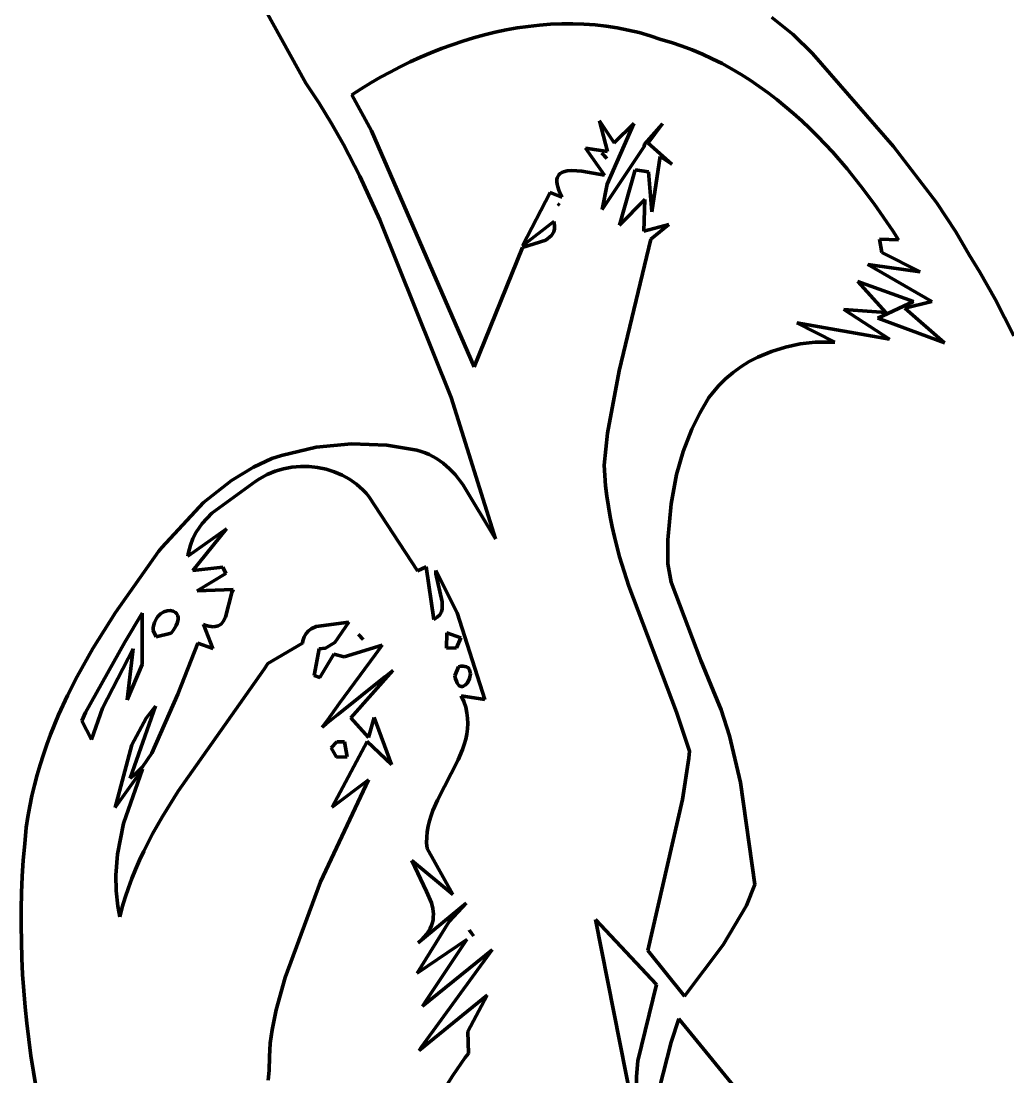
# Model space of a CAD drawing. Header units: millimetres. Extents: x 0 to 11.1, y 0 to 17.3.
# Drawn here: x 5.176 to 6.417, y 12.687 to 14.016 of the extents above; entities that cross this region are included whole.
import ezdxf

# ---------------------------------------------------------------- set-up
doc = ezdxf.new("R2010")
doc.units = ezdxf.units.MM
doc.layers.add('color#010101ff', color=7, linetype='CONTINUOUS', lineweight=100)
doc.layers.add('color#ffffffff', color=7, linetype='CONTINUOUS', lineweight=100)

msp = doc.modelspace()

# ---------------------------------------------------------------- linework, layer by layer
at = {"layer": 'color#010101ff'}
for p, q in [((5.5338, 13.9374), (5.4836, 14.0285)), ((6.1202, 14.02), (6.147, 13.9988)), ((5.7722, 14.0015), (5.7585, 13.9982)), ((5.786, 14.0044), (5.7722, 14.0015)), ((5.7999, 14.0069), (5.786, 14.0044)), ((5.8138, 14.0089), (5.7999, 14.0069)), ((5.8278, 14.0104), (5.8138, 14.0089)), ((5.8418, 14.0115), (5.8278, 14.0104)), ((5.8558, 14.0121), (5.8418, 14.0115)), ((5.8698, 14.0121), (5.8558, 14.0121)), ((5.8838, 14.0117), (5.8698, 14.0121)), ((5.8978, 14.0107), (5.8838, 14.0117)), ((5.9117, 14.0091), (5.8978, 14.0107)), ((5.9256, 14.007), (5.9117, 14.0091)), ((5.9394, 14.0043), (5.9256, 14.007)), ((5.9532, 14.001), (5.9394, 14.0043)), ((5.9669, 13.9971), (5.9532, 14.001)), ((5.7313, 13.9903), (5.7178, 13.9858)), ((5.7448, 13.9944), (5.7313, 13.9903)), ((5.7585, 13.9982), (5.7448, 13.9944)), ((5.9805, 13.9926), (5.9669, 13.9971)), ((5.994, 13.9886), (5.9805, 13.9926)), ((6.0072, 13.9842), (5.994, 13.9886)), ((6.147, 13.9988), (6.1715, 13.9749)), ((5.6913, 13.9757), (5.6782, 13.9701)), ((5.7045, 13.9809), (5.6913, 13.9757)), ((5.7178, 13.9858), (5.7045, 13.9809)), ((6.0201, 13.9793), (6.0072, 13.9842)), ((6.0329, 13.974), (6.0201, 13.9793)), ((6.0453, 13.9682), (6.0329, 13.974)), ((6.1715, 13.9749), (6.2733, 13.8577)), ((5.6653, 13.9642), (5.6526, 13.958)), ((5.6782, 13.9701), (5.6653, 13.9642)), ((6.0576, 13.962), (6.0453, 13.9682)), ((6.0696, 13.9554), (6.0576, 13.962)), ((5.64, 13.9515), (5.6277, 13.9448)), ((5.6526, 13.958), (5.64, 13.9515)), ((6.0814, 13.9484), (6.0696, 13.9554)), ((6.093, 13.9411), (6.0814, 13.9484)), ((5.5506, 13.9122), (5.5338, 13.9374)), ((5.6155, 13.9377), (5.6035, 13.9305)), ((5.6277, 13.9448), (5.6155, 13.9377)), ((6.1044, 13.9333), (6.093, 13.9411)), ((5.6035, 13.9305), (5.5918, 13.9229)), ((5.5918, 13.9229), (5.6165, 13.8774)), ((6.1155, 13.9253), (6.1044, 13.9333)), ((6.1264, 13.9169), (6.1155, 13.9253)), ((5.5663, 13.8865), (5.5506, 13.9122)), ((6.1371, 13.9082), (6.1264, 13.9169)), ((6.1476, 13.8992), (6.1371, 13.9082)), ((6.1578, 13.89), (6.1476, 13.8992)), ((5.5811, 13.8603), (5.5663, 13.8865)), ((5.9134, 13.8514), (5.9032, 13.8899)), ((5.9032, 13.8899), (5.9219, 13.8624)), ((5.9464, 13.8866), (5.913, 13.8104)), ((5.9219, 13.8624), (5.9464, 13.8866)), ((5.9598, 13.8605), (5.9825, 13.8864)), ((5.9825, 13.8864), (5.9646, 13.8618)), ((6.1678, 13.8805), (6.1578, 13.89)), ((5.6165, 13.8774), (5.7456, 13.5804)), ((6.1777, 13.8707), (6.1678, 13.8805)), ((6.1967, 13.8505), (6.1777, 13.8707)), ((5.6018, 13.8203), (5.5811, 13.8603)), ((5.9097, 13.8219), (5.8858, 13.8555)), ((5.8858, 13.8555), (5.9134, 13.8514)), ((5.9066, 13.7787), (5.9595, 13.8576)), ((5.9595, 13.8576), (5.9598, 13.8605)), ((5.9646, 13.8618), (5.9942, 13.8357)), ((6.2733, 13.8577), (6.3273, 13.7875)), ((5.9062, 13.8494), (5.9099, 13.8454)), ((5.9124, 13.8427), (5.9062, 13.8494)), ((5.9099, 13.8454), (5.9124, 13.8427)), ((5.9795, 13.8452), (5.9783, 13.8371)), ((5.9942, 13.8357), (5.9795, 13.8452)), ((6.2149, 13.8295), (6.1967, 13.8505)), ((5.9482, 13.8285), (5.9287, 13.7586)), ((5.9649, 13.8257), (5.9482, 13.8285)), ((5.9783, 13.8371), (5.9693, 13.7756)), ((6.2323, 13.8079), (6.2149, 13.8295)), ((5.627, 13.7656), (5.6018, 13.8203)), ((5.8497, 13.8134), (5.8498, 13.8161)), ((5.8498, 13.8161), (5.8503, 13.8185)), ((5.8503, 13.8185), (5.8512, 13.8206)), ((5.8512, 13.8206), (5.8524, 13.8223)), ((5.8524, 13.8223), (5.854, 13.8237)), ((5.854, 13.8237), (5.8558, 13.8249)), ((5.8558, 13.8249), (5.8579, 13.8259)), ((5.8579, 13.8259), (5.8628, 13.8271)), ((5.8628, 13.8271), (5.8685, 13.8275)), ((5.8685, 13.8275), (5.8813, 13.8266)), ((5.8813, 13.8266), (5.9097, 13.8219)), ((5.9693, 13.7756), (5.9649, 13.8257)), ((5.9649, 13.8257), (5.9649, 13.8257)), ((5.85, 13.8103), (5.8497, 13.8134)), ((5.8508, 13.8069), (5.85, 13.8103)), ((5.852, 13.803), (5.8508, 13.8069)), ((5.8537, 13.7987), (5.852, 13.803)), ((5.913, 13.8104), (5.9066, 13.7787)), ((6.2489, 13.7857), (6.2323, 13.8079)), ((5.8065, 13.7328), (5.8415, 13.8001)), ((5.8415, 13.8001), (5.856, 13.794)), ((5.856, 13.794), (5.8537, 13.7987)), ((5.9287, 13.7586), (5.9602, 13.7912)), ((5.9602, 13.7912), (5.9591, 13.7512)), ((5.851, 13.7855), (5.8529, 13.7841)), ((5.8529, 13.7841), (5.851, 13.7855)), ((6.2723, 13.7517), (6.2489, 13.7857)), ((6.3273, 13.7875), (6.3516, 13.7505)), ((5.7168, 13.5418), (5.627, 13.7656)), ((5.846, 13.7635), (5.8065, 13.7328)), ((5.8468, 13.7584), (5.846, 13.7635)), ((5.843, 13.7456), (5.8457, 13.7503)), ((5.8457, 13.7503), (5.8467, 13.7541)), ((5.8467, 13.7541), (5.8468, 13.7584)), ((5.9591, 13.7512), (5.9906, 13.7598)), ((5.9906, 13.7598), (5.968, 13.7412)), ((6.2797, 13.7402), (6.2723, 13.7517)), ((6.3516, 13.7505), (6.3683, 13.7216)), ((5.8063, 13.7309), (5.8358, 13.7401)), ((5.8358, 13.7401), (5.843, 13.7456)), ((5.968, 13.7412), (5.928, 13.5756)), ((6.2584, 13.7242), (6.2557, 13.741)), ((6.2557, 13.741), (6.2797, 13.7402)), ((5.7456, 13.5804), (5.8063, 13.7309)), ((6.3068, 13.7002), (6.2584, 13.7242)), ((6.3683, 13.7216), (6.382, 13.6996)), ((6.3216, 13.6627), (6.241, 13.7093)), ((6.241, 13.7093), (6.2466, 13.7086)), ((6.2466, 13.7086), (6.3068, 13.7002)), ((6.382, 13.6996), (6.4013, 13.6658)), ((6.2634, 13.6489), (6.2285, 13.6879)), ((6.2285, 13.6879), (6.2984, 13.6627)), ((6.2984, 13.6627), (6.2536, 13.6417)), ((6.2875, 13.6543), (6.3216, 13.6627)), ((6.4013, 13.6658), (6.4248, 13.6197)), ((6.268, 13.6153), (6.2109, 13.6527)), ((6.2109, 13.6527), (6.2634, 13.6489)), ((6.3374, 13.6107), (6.2875, 13.6543)), ((6.1996, 13.6118), (6.1517, 13.636)), ((6.1517, 13.636), (6.268, 13.6153)), ((6.2536, 13.6417), (6.3374, 13.6107)), ((6.1198, 13.6), (6.1375, 13.6055)), ((6.1375, 13.6055), (6.1558, 13.6093)), ((6.1558, 13.6093), (6.1745, 13.6114)), ((6.1745, 13.6114), (6.1996, 13.6118)), ((6.0918, 13.5872), (6.1027, 13.5929)), ((6.1027, 13.5929), (6.1198, 13.6)), ((5.928, 13.5756), (5.9134, 13.4969)), ((6.0714, 13.5734), (6.0813, 13.5807)), ((6.0813, 13.5807), (6.0918, 13.5872)), ((6.0531, 13.5565), (6.0619, 13.5654)), ((6.0619, 13.5654), (6.0714, 13.5734)), ((6.0449, 13.5469), (6.0531, 13.5565)), ((5.7726, 13.3641), (5.7168, 13.5418)), ((6.0295, 13.5223), (6.0411, 13.5418)), ((6.0411, 13.5418), (6.0449, 13.5469)), ((6.0196, 13.502), (6.0295, 13.5223)), ((5.9134, 13.4969), (5.9094, 13.4569)), ((6.0087, 13.474), (6.0196, 13.502)), ((5.5468, 13.4794), (5.5912, 13.4837)), ((5.5912, 13.4837), (5.6358, 13.4821)), ((5.4913, 13.4653), (5.5034, 13.4692)), ((5.5034, 13.4692), (5.5468, 13.4794)), ((5.6358, 13.4821), (5.6734, 13.4757)), ((5.6734, 13.4757), (5.6788, 13.4741)), ((5.6788, 13.4741), (5.6839, 13.4723)), ((5.6839, 13.4723), (5.6889, 13.4702)), ((5.6889, 13.4702), (5.6936, 13.4678)), ((6.0004, 13.4451), (6.0087, 13.474)), ((5.468, 13.4543), (5.4913, 13.4653)), ((5.6936, 13.4678), (5.6981, 13.4651)), ((5.6981, 13.4651), (5.7066, 13.4592)), ((5.7066, 13.4592), (5.7145, 13.4524)), ((5.9094, 13.4569), (5.91, 13.4438)), ((5.4405, 13.4377), (5.468, 13.4543)), ((5.4853, 13.445), (5.4758, 13.4398)), ((5.4953, 13.4492), (5.4853, 13.445)), ((5.5056, 13.4522), (5.4953, 13.4492)), ((5.5163, 13.4542), (5.5056, 13.4522)), ((5.5271, 13.4552), (5.5163, 13.4542)), ((5.5379, 13.4551), (5.5271, 13.4552)), ((5.5487, 13.4539), (5.5379, 13.4551)), ((5.5593, 13.4518), (5.5487, 13.4539)), ((5.5696, 13.4485), (5.5593, 13.4518)), ((5.5795, 13.4443), (5.5696, 13.4485)), ((5.589, 13.4391), (5.5795, 13.4443)), ((5.7145, 13.4524), (5.7217, 13.445)), ((5.7217, 13.445), (5.7316, 13.4327)), ((5.91, 13.4438), (5.9111, 13.4307)), ((5.9934, 13.408), (6.0004, 13.4451)), ((5.4052, 13.4099), (5.4405, 13.4377)), ((5.4712, 13.4367), (5.4158, 13.3965)), ((5.4758, 13.4398), (5.4712, 13.4367)), ((5.5978, 13.4328), (5.589, 13.4391)), ((5.6019, 13.4293), (5.5978, 13.4328)), ((5.6058, 13.4256), (5.6019, 13.4293)), ((5.7316, 13.4327), (5.7726, 13.3641)), ((5.9111, 13.4307), (5.9126, 13.4177)), ((5.6096, 13.4216), (5.6058, 13.4256)), ((5.6131, 13.4174), (5.6096, 13.4216)), ((5.6743, 13.3239), (5.6131, 13.4174)), ((5.9126, 13.4177), (5.9145, 13.4048)), ((5.3526, 13.3534), (5.4052, 13.4099)), ((5.9145, 13.4048), (5.9167, 13.392)), ((5.9895, 13.3629), (5.9934, 13.408)), ((5.4158, 13.3965), (5.4035, 13.3835)), ((5.9167, 13.392), (5.9193, 13.3793)), ((5.3869, 13.3431), (5.4343, 13.3769)), ((5.4343, 13.3769), (5.3916, 13.3244)), ((5.4035, 13.3835), (5.3959, 13.3726)), ((5.9193, 13.3793), (5.9221, 13.3667)), ((5.3918, 13.3646), (5.3886, 13.3561)), ((5.3959, 13.3726), (5.3918, 13.3646)), ((5.9221, 13.3667), (5.9287, 13.3417)), ((5.9893, 13.3329), (5.9895, 13.3629)), ((5.3487, 13.3484), (5.3526, 13.3534)), ((5.3886, 13.3561), (5.3863, 13.347)), ((5.2945, 13.2716), (5.3487, 13.3484)), ((5.3863, 13.347), (5.3856, 13.3422)), ((5.3856, 13.3422), (5.3869, 13.3431)), ((5.9287, 13.3417), (5.9402, 13.3045)), ((5.3916, 13.3244), (5.4296, 13.3284)), ((5.4296, 13.3284), (5.4334, 13.3205)), ((5.6851, 13.3288), (5.6743, 13.3239)), ((5.6948, 13.2627), (5.6851, 13.3288)), ((5.6976, 13.3245), (5.6975, 13.3203)), ((5.7245, 13.2709), (5.6976, 13.3245)), ((5.9934, 13.3098), (5.9893, 13.3329)), ((5.4334, 13.3205), (5.3971, 13.2987)), ((5.6975, 13.3203), (5.7055, 13.2849)), ((6.031, 13.2112), (5.9934, 13.3098)), ((5.3971, 13.2987), (5.4423, 13.3006)), ((5.4406, 13.2968), (5.4328, 13.2658)), ((5.4423, 13.3006), (5.4406, 13.2968)), ((5.9402, 13.3045), (6.0001, 13.1462)), ((5.7055, 13.2849), (5.7055, 13.2761)), ((5.2659, 13.226), (5.2945, 13.2716)), ((5.3282, 13.2707), (5.3064, 13.2343)), ((5.3282, 13.2061), (5.3282, 13.2707)), ((5.3512, 13.2699), (5.3476, 13.2663)), ((5.3552, 13.2723), (5.3512, 13.2699)), ((5.3593, 13.2737), (5.3552, 13.2723)), ((5.3633, 13.274), (5.3593, 13.2737)), ((5.367, 13.2733), (5.3633, 13.274)), ((5.37, 13.2716), (5.367, 13.2733)), ((5.3712, 13.2704), (5.37, 13.2716)), ((5.3722, 13.2689), (5.3712, 13.2704)), ((5.7044, 13.2722), (5.7023, 13.2686)), ((5.7055, 13.2761), (5.7044, 13.2722)), ((5.759, 13.1621), (5.7245, 13.2709)), ((5.3434, 13.2588), (5.3425, 13.2558)), ((5.3446, 13.2616), (5.3434, 13.2588)), ((5.346, 13.2641), (5.3446, 13.2616)), ((5.3476, 13.2663), (5.346, 13.2641)), ((5.3709, 13.2553), (5.3721, 13.2582)), ((5.3721, 13.2582), (5.3729, 13.2608)), ((5.3729, 13.2672), (5.3722, 13.2689)), ((5.3732, 13.2653), (5.3729, 13.2672)), ((5.3729, 13.2608), (5.3732, 13.2631)), ((5.3732, 13.2631), (5.3732, 13.2653)), ((5.4272, 13.257), (5.4238, 13.2548)), ((5.4298, 13.26), (5.4272, 13.257)), ((5.4328, 13.2658), (5.4298, 13.26)), ((5.5469, 13.2538), (5.5879, 13.2594)), ((5.5879, 13.2594), (5.5705, 13.2337)), ((5.6972, 13.264), (5.6948, 13.2627)), ((5.6992, 13.2654), (5.6972, 13.264)), ((5.7023, 13.2686), (5.6992, 13.2654)), ((5.3419, 13.2524), (5.3417, 13.2487)), ((5.3417, 13.2487), (5.3455, 13.2408)), ((5.3425, 13.2558), (5.3419, 13.2524)), ((5.3455, 13.2408), (5.3643, 13.2456)), ((5.3643, 13.2456), (5.367, 13.249)), ((5.367, 13.249), (5.3692, 13.2523)), ((5.3692, 13.2523), (5.3709, 13.2553)), ((5.4087, 13.2552), (5.4053, 13.2565)), ((5.4053, 13.2565), (5.4167, 13.2262)), ((5.4118, 13.2543), (5.4087, 13.2552)), ((5.4147, 13.2538), (5.4118, 13.2543)), ((5.4173, 13.2536), (5.4147, 13.2538)), ((5.4197, 13.2537), (5.4173, 13.2536)), ((5.4219, 13.2541), (5.4197, 13.2537)), ((5.4238, 13.2548), (5.4219, 13.2541)), ((5.5319, 13.2408), (5.5343, 13.245)), ((5.5343, 13.245), (5.5373, 13.2484)), ((5.5373, 13.2484), (5.5408, 13.251)), ((5.5408, 13.251), (5.5469, 13.2538)), ((5.6, 13.2439), (5.606, 13.2374)), ((5.6008, 13.2431), (5.6, 13.2439)), ((5.7107, 13.2264), (5.7113, 13.246)), ((5.7113, 13.246), (5.7288, 13.2396)), ((5.3064, 13.2343), (5.2568, 13.1456)), ((5.3981, 13.2327), (5.373, 13.1687)), ((5.4167, 13.2262), (5.3981, 13.2327)), ((5.4861, 13.2074), (5.5297, 13.2327)), ((5.5297, 13.2327), (5.5303, 13.2357)), ((5.5303, 13.2357), (5.531, 13.2384)), ((5.531, 13.2384), (5.5319, 13.2408)), ((5.5705, 13.2337), (5.5585, 13.2266)), ((5.5823, 13.2155), (5.6298, 13.2303)), ((5.606, 13.2374), (5.6008, 13.2431)), ((5.6298, 13.2303), (5.6278, 13.2275)), ((5.7288, 13.2396), (5.7236, 13.2271)), ((5.2462, 13.1908), (5.2659, 13.226)), ((5.2782, 13.151), (5.3168, 13.2259)), ((5.3163, 13.2223), (5.309, 13.1616)), ((5.3168, 13.2259), (5.3163, 13.2223)), ((5.5506, 13.2257), (5.5445, 13.1921)), ((5.5585, 13.2266), (5.5506, 13.2257)), ((5.5514, 13.1896), (5.5691, 13.219)), ((5.5691, 13.219), (5.5823, 13.2155)), ((5.621, 13.2183), (5.5764, 13.1573)), ((5.6278, 13.2275), (5.621, 13.2183)), ((5.7236, 13.2271), (5.7107, 13.2264)), ((5.309, 13.1616), (5.3282, 13.2061)), ((5.4814, 13.2003), (5.4861, 13.2074)), ((5.726, 13.2033), (5.7291, 13.2038)), ((5.7291, 13.2038), (5.7318, 13.2039)), ((5.7318, 13.2039), (5.7341, 13.2036)), ((5.7341, 13.2036), (5.7361, 13.203)), ((6.0465, 13.1732), (6.031, 13.2112)), ((5.2341, 13.1669), (5.2462, 13.1908)), ((5.3731, 13.0467), (5.4814, 13.2003)), ((5.5445, 13.1921), (5.5514, 13.1896)), ((5.5739, 13.1429), (5.6331, 13.1904)), ((5.6434, 13.1987), (5.5904, 13.139)), ((5.6331, 13.1904), (5.6434, 13.1987)), ((5.7215, 13.1918), (5.726, 13.2033)), ((5.7223, 13.1881), (5.7215, 13.1918)), ((5.7361, 13.203), (5.7377, 13.2021)), ((5.7377, 13.2021), (5.7389, 13.2009)), ((5.7389, 13.2009), (5.7398, 13.1994)), ((5.7398, 13.1994), (5.7404, 13.1978)), ((5.7409, 13.1942), (5.7398, 13.1884)), ((5.7404, 13.1978), (5.7409, 13.1942)), ((5.7233, 13.1851), (5.7223, 13.1881)), ((5.7244, 13.1826), (5.7233, 13.1851)), ((5.7256, 13.1808), (5.7244, 13.1826)), ((5.7268, 13.1794), (5.7256, 13.1808)), ((5.7281, 13.1786), (5.7268, 13.1794)), ((5.7295, 13.1782), (5.7281, 13.1786)), ((5.7309, 13.1782), (5.7295, 13.1782)), ((5.7322, 13.1786), (5.7309, 13.1782)), ((5.7348, 13.1804), (5.7322, 13.1786)), ((5.7372, 13.1831), (5.7348, 13.1804)), ((5.7398, 13.1884), (5.7372, 13.1831)), ((5.2229, 13.1426), (5.2341, 13.1669)), ((5.373, 13.1687), (5.3402, 13.0947)), ((5.7327, 13.1594), (5.7295, 13.1666)), ((5.7295, 13.1666), (5.759, 13.1621)), ((6.0564, 13.1492), (6.0465, 13.1732)), ((5.2642, 13.1118), (5.2782, 13.151)), ((5.3128, 13.0629), (5.3446, 13.1535)), ((5.3446, 13.1535), (5.3331, 13.1386)), ((5.5764, 13.1573), (5.561, 13.1362)), ((5.735, 13.1523), (5.7327, 13.1594)), ((5.7365, 13.1454), (5.735, 13.1523)), ((5.2128, 13.1178), (5.2229, 13.1426)), ((5.2568, 13.1456), (5.2521, 13.1351)), ((5.3331, 13.1386), (5.3149, 13.105)), ((5.5595, 13.1314), (5.5739, 13.1429)), ((5.5904, 13.139), (5.6129, 13.1143)), ((5.6129, 13.1143), (5.6197, 13.1392)), ((5.6197, 13.1392), (5.6418, 13.0802)), ((5.7374, 13.1385), (5.7365, 13.1454)), ((5.7376, 13.1318), (5.7374, 13.1385)), ((6.0001, 13.1462), (6.0165, 13.097)), ((6.0671, 13.1164), (6.0564, 13.1492)), ((5.2521, 13.1351), (5.2642, 13.1118)), ((5.561, 13.1362), (5.5546, 13.1274)), ((5.5546, 13.1274), (5.5595, 13.1314)), ((5.7364, 13.1185), (5.7373, 13.1251)), ((5.7373, 13.1251), (5.7376, 13.1318)), ((5.2081, 13.1053), (5.2128, 13.1178)), ((5.7331, 13.1055), (5.735, 13.112)), ((5.735, 13.112), (5.7364, 13.1185)), ((6.0806, 13.0577), (6.0671, 13.1164)), ((5.2037, 13.0927), (5.2081, 13.1053)), ((5.3149, 13.105), (5.294, 13.026)), ((5.5729, 13.1089), (5.5657, 13.1013)), ((5.5657, 13.1013), (5.5726, 13.0893)), ((5.6111, 13.109), (5.5669, 13.0266)), ((5.5825, 13.1088), (5.5729, 13.1089)), ((5.5859, 13.0899), (5.5825, 13.1088)), ((5.6418, 13.0802), (5.6111, 13.109)), ((5.7256, 13.0863), (5.7309, 13.0991)), ((5.7309, 13.0991), (5.7331, 13.1055)), ((5.1996, 13.0799), (5.2037, 13.0927)), ((5.3402, 13.0947), (5.3284, 13.0775)), ((5.5726, 13.0893), (5.5859, 13.0899)), ((5.6995, 13.0355), (5.7256, 13.0863)), ((6.0157, 13.0882), (6.0078, 13.0361)), ((6.0165, 13.097), (6.0157, 13.0882)), ((5.1959, 13.0671), (5.1996, 13.0799)), ((5.2949, 13.0273), (5.3283, 13.0745)), ((5.3283, 13.0745), (5.3046, 13.0059)), ((5.3284, 13.0775), (5.3196, 13.0683)), ((5.1924, 13.0541), (5.1959, 13.0671)), ((5.3196, 13.0683), (5.3128, 13.0629)), ((5.6126, 13.0611), (5.5522, 12.9328)), ((5.5669, 13.0266), (5.6126, 13.0611)), ((6.0987, 12.9294), (6.0806, 13.0577)), ((5.1894, 13.041), (5.1924, 13.0541)), ((5.3534, 13.0149), (5.3731, 13.0467)), ((5.1866, 13.0278), (5.1894, 13.041)), ((5.6938, 13.0225), (5.6995, 13.0355)), ((6.0078, 13.0361), (5.9642, 12.8462)), ((5.1842, 13.0145), (5.1866, 13.0278)), ((5.294, 13.026), (5.2949, 13.0273)), ((5.6915, 13.0159), (5.6938, 13.0225)), ((5.1822, 13.0011), (5.1842, 13.0145)), ((5.3046, 13.0059), (5.297, 12.9673)), ((5.3412, 12.9932), (5.3534, 13.0149)), ((5.6878, 13.0025), (5.6894, 13.0093)), ((5.6894, 13.0093), (5.6915, 13.0159)), ((5.1802, 12.9806), (5.1822, 13.0011)), ((5.3299, 12.971), (5.3412, 12.9932)), ((5.686, 12.9887), (5.6867, 12.9957)), ((5.6867, 12.9957), (5.6878, 13.0025)), ((5.1785, 12.96), (5.1802, 12.9806)), ((5.6859, 12.9817), (5.686, 12.9887)), ((5.6865, 12.9745), (5.6859, 12.9817)), ((5.297, 12.9673), (5.2948, 12.9412)), ((5.3247, 12.9597), (5.3299, 12.971)), ((5.719, 12.9168), (5.6865, 12.9745)), ((5.1772, 12.9395), (5.1785, 12.96)), ((5.3197, 12.9482), (5.3247, 12.9597)), ((5.6859, 12.9205), (5.6671, 12.9593)), ((5.6671, 12.9593), (5.719, 12.9168)), ((5.1763, 12.9189), (5.1772, 12.9395)), ((5.2948, 12.9412), (5.2951, 12.9215)), ((5.315, 12.9366), (5.3197, 12.9482)), ((5.3067, 12.9129), (5.3107, 12.9249)), ((5.3107, 12.9249), (5.315, 12.9366)), ((5.5522, 12.9328), (5.5081, 12.8124)), ((6.0882, 12.9027), (6.0987, 12.9294)), ((5.1758, 12.8983), (5.1763, 12.9189)), ((5.2951, 12.9215), (5.2972, 12.9018)), ((5.303, 12.9008), (5.3067, 12.9129)), ((5.6918, 12.9063), (5.6859, 12.9205)), ((5.1757, 12.8777), (5.1758, 12.8983)), ((5.2972, 12.9018), (5.2997, 12.8885)), ((5.2997, 12.8885), (5.303, 12.9008)), ((5.7355, 12.9056), (5.6753, 12.8559)), ((5.6936, 12.8992), (5.6918, 12.9063)), ((5.6944, 12.8921), (5.6936, 12.8992)), ((5.7142, 12.8827), (5.7355, 12.9056)), ((6.059, 12.8533), (6.0882, 12.9027)), ((5.6931, 12.8814), (5.6939, 12.8849)), ((5.6939, 12.8849), (5.6943, 12.8885)), ((5.6943, 12.8885), (5.6944, 12.8921)), ((5.8983, 12.8851), (5.9538, 12.6057)), ((5.9751, 12.8033), (5.8983, 12.8851)), ((5.176, 12.8572), (5.1757, 12.8777)), ((5.6739, 12.8177), (5.7142, 12.8827)), ((5.6884, 12.8705), (5.6904, 12.8741)), ((5.6904, 12.8741), (5.692, 12.8778)), ((5.692, 12.8778), (5.6931, 12.8814)), ((5.7397, 12.8717), (5.7404, 12.8707)), ((5.7447, 12.8645), (5.7397, 12.8717)), ((5.6753, 12.8559), (5.6793, 12.8596)), ((5.6793, 12.8596), (5.6829, 12.8633)), ((5.6829, 12.8633), (5.6859, 12.8669)), ((5.6859, 12.8669), (5.6884, 12.8705)), ((5.7363, 12.8599), (5.7249, 12.8522)), ((5.7279, 12.8474), (5.7363, 12.8599)), ((5.7404, 12.8707), (5.7447, 12.8645)), ((5.1766, 12.8366), (5.176, 12.8572)), ((5.7249, 12.8522), (5.6739, 12.8177)), ((5.6795, 12.7251), (5.7683, 12.847)), ((5.7683, 12.847), (5.6805, 12.7761)), ((5.687, 12.7858), (5.7279, 12.8474)), ((5.9642, 12.8462), (6.0102, 12.7889)), ((6.0102, 12.7889), (6.059, 12.8533)), ((5.1776, 12.8161), (5.1766, 12.8366)), ((5.179, 12.7955), (5.1776, 12.8161)), ((5.5081, 12.8124), (5.4965, 12.7714)), ((5.1808, 12.775), (5.179, 12.7955)), ((5.9517, 12.7074), (5.9751, 12.8033)), ((5.7621, 12.7899), (5.6764, 12.7206)), ((5.6805, 12.7761), (5.687, 12.7858)), ((5.7379, 12.7444), (5.7621, 12.7899)), ((5.1829, 12.7546), (5.1808, 12.775)), ((5.4965, 12.7714), (5.4915, 12.7464)), ((5.1853, 12.7341), (5.1829, 12.7546)), ((6.0032, 12.7604), (5.9937, 12.7308)), ((6.1197, 12.6177), (6.0032, 12.7604)), ((5.4915, 12.7464), (5.4892, 12.7295)), ((5.7384, 12.7165), (5.7379, 12.7444)), ((5.1881, 12.7137), (5.1853, 12.7341)), ((5.4892, 12.7295), (5.488, 12.7124)), ((5.9937, 12.7308), (5.969, 12.6353)), ((5.1913, 12.6934), (5.1881, 12.7137)), ((5.488, 12.7124), (5.4878, 12.6951)), ((5.6764, 12.7206), (5.6795, 12.7251)), ((5.7342, 12.7115), (5.7384, 12.7165)), ((5.7187, 12.6888), (5.7342, 12.7115)), ((5.9498, 12.6879), (5.9517, 12.7074)), ((5.1948, 12.6731), (5.1913, 12.6934)), ((5.4878, 12.6951), (5.4867, 12.683)), ((5.6969, 12.6541), (5.7187, 12.6888)), ((5.9496, 12.6684), (5.9498, 12.6879))]:
    msp.add_line(p, q, dxfattribs=at)
at = {"layer": 'color#ffffffff'}
for p, q in [((5.4836, 14.0285), (5.5338, 13.9374)), ((6.147, 13.9988), (6.1202, 14.02)), ((5.7585, 13.9982), (5.7722, 14.0015)), ((5.7722, 14.0015), (5.786, 14.0044)), ((5.786, 14.0044), (5.7999, 14.0069)), ((5.7999, 14.0069), (5.8138, 14.0089)), ((5.8138, 14.0089), (5.8278, 14.0104)), ((5.8278, 14.0104), (5.8418, 14.0115)), ((5.8418, 14.0115), (5.8558, 14.0121)), ((5.8558, 14.0121), (5.8698, 14.0121)), ((5.8698, 14.0121), (5.8838, 14.0117)), ((5.8838, 14.0117), (5.8978, 14.0107)), ((5.8978, 14.0107), (5.9117, 14.0091)), ((5.9117, 14.0091), (5.9256, 14.007)), ((5.9256, 14.007), (5.9394, 14.0043)), ((5.9394, 14.0043), (5.9532, 14.001)), ((5.9532, 14.001), (5.9669, 13.9971)), ((5.7178, 13.9858), (5.7313, 13.9903)), ((5.7313, 13.9903), (5.7448, 13.9944)), ((5.7448, 13.9944), (5.7585, 13.9982)), ((5.9669, 13.9971), (5.9805, 13.9926)), ((5.9805, 13.9926), (5.994, 13.9886)), ((5.994, 13.9886), (6.0072, 13.9842)), ((6.1715, 13.9749), (6.147, 13.9988)), ((5.6782, 13.9701), (5.6913, 13.9757)), ((5.6913, 13.9757), (5.7045, 13.9809)), ((5.7045, 13.9809), (5.7178, 13.9858)), ((6.0072, 13.9842), (6.0201, 13.9793)), ((6.0201, 13.9793), (6.0329, 13.974)), ((6.0329, 13.974), (6.0453, 13.9682)), ((6.2733, 13.8577), (6.1715, 13.9749)), ((5.6526, 13.958), (5.6653, 13.9642)), ((5.6653, 13.9642), (5.6782, 13.9701)), ((6.0453, 13.9682), (6.0576, 13.962)), ((6.0576, 13.962), (6.0696, 13.9554)), ((5.6277, 13.9448), (5.64, 13.9515)), ((5.64, 13.9515), (5.6526, 13.958)), ((6.0696, 13.9554), (6.0814, 13.9484)), ((6.0814, 13.9484), (6.093, 13.9411)), ((5.5338, 13.9374), (5.5506, 13.9122)), ((5.6035, 13.9305), (5.6155, 13.9377)), ((5.6155, 13.9377), (5.6277, 13.9448)), ((6.093, 13.9411), (6.1044, 13.9333)), ((5.5918, 13.9229), (5.6035, 13.9305)), ((5.6165, 13.8774), (5.5918, 13.9229)), ((6.1044, 13.9333), (6.1155, 13.9253)), ((6.1155, 13.9253), (6.1264, 13.9169)), ((5.5506, 13.9122), (5.5663, 13.8865)), ((6.1264, 13.9169), (6.1371, 13.9082)), ((6.1371, 13.9082), (6.1476, 13.8992)), ((6.1476, 13.8992), (6.1578, 13.89)), ((5.5663, 13.8865), (5.5811, 13.8603)), ((5.9219, 13.8624), (5.9032, 13.8899)), ((5.9032, 13.8899), (5.9134, 13.8514)), ((5.913, 13.8104), (5.9464, 13.8866)), ((5.9464, 13.8866), (5.9219, 13.8624)), ((5.9825, 13.8864), (5.9598, 13.8605)), ((5.9646, 13.8618), (5.9825, 13.8864)), ((6.1578, 13.89), (6.1678, 13.8805)), ((5.7456, 13.5804), (5.6165, 13.8774)), ((6.1678, 13.8805), (6.1777, 13.8707)), ((6.1777, 13.8707), (6.1967, 13.8505)), ((5.5811, 13.8603), (5.6018, 13.8203)), ((5.9134, 13.8514), (5.8858, 13.8555)), ((5.8858, 13.8555), (5.9097, 13.8219)), ((5.9595, 13.8576), (5.9066, 13.7787)), ((5.9598, 13.8605), (5.9595, 13.8576)), ((5.9942, 13.8357), (5.9646, 13.8618)), ((6.3273, 13.7875), (6.2733, 13.8577)), ((5.9062, 13.8494), (5.9124, 13.8427)), ((5.9099, 13.8454), (5.9062, 13.8494)), ((5.9124, 13.8427), (5.9099, 13.8454)), ((5.9783, 13.8371), (5.9795, 13.8452)), ((5.9795, 13.8452), (5.9942, 13.8357)), ((6.1967, 13.8505), (6.2149, 13.8295)), ((5.9287, 13.7586), (5.9482, 13.8285)), ((5.9482, 13.8285), (5.9649, 13.8257)), ((5.9693, 13.7756), (5.9783, 13.8371)), ((6.2149, 13.8295), (6.2323, 13.8079)), ((5.6018, 13.8203), (5.627, 13.7656)), ((5.8498, 13.8161), (5.8497, 13.8134)), ((5.8503, 13.8185), (5.8498, 13.8161)), ((5.8512, 13.8206), (5.8503, 13.8185)), ((5.8524, 13.8223), (5.8512, 13.8206)), ((5.854, 13.8237), (5.8524, 13.8223)), ((5.8558, 13.8249), (5.854, 13.8237)), ((5.8579, 13.8259), (5.8558, 13.8249)), ((5.8628, 13.8271), (5.8579, 13.8259)), ((5.8685, 13.8275), (5.8628, 13.8271)), ((5.8813, 13.8266), (5.8685, 13.8275)), ((5.9097, 13.8219), (5.8813, 13.8266)), ((5.9649, 13.8257), (5.9693, 13.7756)), ((5.9649, 13.8257), (5.9649, 13.8257)), ((5.8497, 13.8134), (5.85, 13.8103)), ((5.85, 13.8103), (5.8508, 13.8069)), ((5.8508, 13.8069), (5.852, 13.803)), ((5.852, 13.803), (5.8537, 13.7987)), ((5.9066, 13.7787), (5.913, 13.8104)), ((6.2323, 13.8079), (6.2489, 13.7857)), ((5.8415, 13.8001), (5.8065, 13.7328)), ((5.856, 13.794), (5.8415, 13.8001)), ((5.8537, 13.7987), (5.856, 13.794)), ((5.9602, 13.7912), (5.9287, 13.7586)), ((5.9591, 13.7512), (5.9602, 13.7912)), ((5.851, 13.7855), (5.8529, 13.7841)), ((5.8529, 13.7841), (5.851, 13.7855)), ((6.2489, 13.7857), (6.2723, 13.7517)), ((6.3516, 13.7505), (6.3273, 13.7875)), ((5.627, 13.7656), (5.7168, 13.5418)), ((5.8065, 13.7328), (5.846, 13.7635)), ((5.846, 13.7635), (5.8468, 13.7584)), ((5.8457, 13.7503), (5.843, 13.7456)), ((5.8467, 13.7541), (5.8457, 13.7503)), ((5.8468, 13.7584), (5.8467, 13.7541)), ((5.9906, 13.7598), (5.9591, 13.7512)), ((5.968, 13.7412), (5.9906, 13.7598)), ((6.2723, 13.7517), (6.2797, 13.7402)), ((6.3683, 13.7216), (6.3516, 13.7505)), ((5.8358, 13.7401), (5.8063, 13.7309)), ((5.843, 13.7456), (5.8358, 13.7401)), ((5.928, 13.5756), (5.968, 13.7412)), ((6.2797, 13.7402), (6.2557, 13.741)), ((6.2557, 13.741), (6.2584, 13.7242)), ((5.8063, 13.7309), (5.7456, 13.5804)), ((6.2584, 13.7242), (6.3068, 13.7002)), ((6.382, 13.6996), (6.3683, 13.7216)), ((6.2466, 13.7086), (6.241, 13.7093)), ((6.241, 13.7093), (6.3216, 13.6627)), ((6.3068, 13.7002), (6.2466, 13.7086)), ((6.4013, 13.6658), (6.382, 13.6996)), ((6.2984, 13.6627), (6.2285, 13.6879)), ((6.2285, 13.6879), (6.2634, 13.6489)), ((6.2536, 13.6417), (6.2984, 13.6627)), ((6.3216, 13.6627), (6.2875, 13.6543)), ((6.4248, 13.6197), (6.4013, 13.6658)), ((6.2634, 13.6489), (6.2109, 13.6527)), ((6.2109, 13.6527), (6.268, 13.6153)), ((6.2875, 13.6543), (6.3374, 13.6107)), ((6.268, 13.6153), (6.1517, 13.636)), ((6.1517, 13.636), (6.1996, 13.6118)), ((6.3374, 13.6107), (6.2536, 13.6417)), ((6.1375, 13.6055), (6.1198, 13.6)), ((6.1558, 13.6093), (6.1375, 13.6055)), ((6.1745, 13.6114), (6.1558, 13.6093)), ((6.1996, 13.6118), (6.1745, 13.6114)), ((6.1027, 13.5929), (6.0918, 13.5872)), ((6.1198, 13.6), (6.1027, 13.5929)), ((5.9134, 13.4969), (5.928, 13.5756)), ((6.0813, 13.5807), (6.0714, 13.5734)), ((6.0918, 13.5872), (6.0813, 13.5807)), ((6.0619, 13.5654), (6.0531, 13.5565)), ((6.0714, 13.5734), (6.0619, 13.5654)), ((6.0531, 13.5565), (6.0449, 13.5469)), ((5.7168, 13.5418), (5.7726, 13.3641)), ((6.0411, 13.5418), (6.0295, 13.5223)), ((6.0449, 13.5469), (6.0411, 13.5418)), ((6.0295, 13.5223), (6.0196, 13.502)), ((5.9094, 13.4569), (5.9134, 13.4969)), ((6.0196, 13.502), (6.0087, 13.474)), ((5.5912, 13.4837), (5.5468, 13.4794)), ((5.6358, 13.4821), (5.5912, 13.4837)), ((5.5034, 13.4692), (5.4913, 13.4653)), ((5.5468, 13.4794), (5.5034, 13.4692)), ((5.6734, 13.4757), (5.6358, 13.4821)), ((5.6788, 13.4741), (5.6734, 13.4757)), ((5.6839, 13.4723), (5.6788, 13.4741)), ((5.6889, 13.4702), (5.6839, 13.4723)), ((5.6936, 13.4678), (5.6889, 13.4702)), ((6.0087, 13.474), (6.0004, 13.4451)), ((5.4913, 13.4653), (5.468, 13.4543)), ((5.6981, 13.4651), (5.6936, 13.4678)), ((5.7066, 13.4592), (5.6981, 13.4651)), ((5.7145, 13.4524), (5.7066, 13.4592)), ((5.91, 13.4438), (5.9094, 13.4569)), ((5.468, 13.4543), (5.4405, 13.4377)), ((5.4758, 13.4398), (5.4853, 13.445)), ((5.4853, 13.445), (5.4953, 13.4492)), ((5.4953, 13.4492), (5.5056, 13.4522)), ((5.5056, 13.4522), (5.5163, 13.4542)), ((5.5163, 13.4542), (5.5271, 13.4552)), ((5.5271, 13.4552), (5.5379, 13.4551)), ((5.5379, 13.4551), (5.5487, 13.4539)), ((5.5487, 13.4539), (5.5593, 13.4518)), ((5.5593, 13.4518), (5.5696, 13.4485)), ((5.5696, 13.4485), (5.5795, 13.4443)), ((5.5795, 13.4443), (5.589, 13.4391)), ((5.7217, 13.445), (5.7145, 13.4524)), ((5.7316, 13.4327), (5.7217, 13.445)), ((5.9111, 13.4307), (5.91, 13.4438)), ((6.0004, 13.4451), (5.9934, 13.408)), ((5.4405, 13.4377), (5.4052, 13.4099)), ((5.4158, 13.3965), (5.4712, 13.4367)), ((5.4712, 13.4367), (5.4758, 13.4398)), ((5.589, 13.4391), (5.5978, 13.4328)), ((5.5978, 13.4328), (5.6019, 13.4293)), ((5.6019, 13.4293), (5.6058, 13.4256)), ((5.7726, 13.3641), (5.7316, 13.4327)), ((5.9126, 13.4177), (5.9111, 13.4307)), ((5.6058, 13.4256), (5.6096, 13.4216)), ((5.6096, 13.4216), (5.6131, 13.4174)), ((5.6131, 13.4174), (5.6743, 13.3239)), ((5.9145, 13.4048), (5.9126, 13.4177)), ((5.4052, 13.4099), (5.3526, 13.3534)), ((5.9167, 13.392), (5.9145, 13.4048)), ((5.9934, 13.408), (5.9895, 13.3629)), ((5.4035, 13.3835), (5.4158, 13.3965)), ((5.9193, 13.3793), (5.9167, 13.392)), ((5.4343, 13.3769), (5.3869, 13.3431)), ((5.3916, 13.3244), (5.4343, 13.3769)), ((5.3959, 13.3726), (5.4035, 13.3835)), ((5.9221, 13.3667), (5.9193, 13.3793)), ((5.3886, 13.3561), (5.3918, 13.3646)), ((5.3918, 13.3646), (5.3959, 13.3726)), ((5.9287, 13.3417), (5.9221, 13.3667)), ((5.9895, 13.3629), (5.9893, 13.3329)), ((5.3526, 13.3534), (5.3487, 13.3484)), ((5.3863, 13.347), (5.3886, 13.3561)), ((5.3487, 13.3484), (5.2945, 13.2716)), ((5.3856, 13.3422), (5.3863, 13.347)), ((5.3869, 13.3431), (5.3856, 13.3422)), ((5.9402, 13.3045), (5.9287, 13.3417)), ((5.4296, 13.3284), (5.3916, 13.3244)), ((5.4334, 13.3205), (5.4296, 13.3284)), ((5.6743, 13.3239), (5.6851, 13.3288)), ((5.6851, 13.3288), (5.6948, 13.2627)), ((5.6975, 13.3203), (5.6976, 13.3245)), ((5.6976, 13.3245), (5.7245, 13.2709)), ((5.9893, 13.3329), (5.9934, 13.3098)), ((5.3971, 13.2987), (5.4334, 13.3205)), ((5.7055, 13.2849), (5.6975, 13.3203)), ((5.9934, 13.3098), (6.031, 13.2112)), ((5.4423, 13.3006), (5.3971, 13.2987)), ((5.4328, 13.2658), (5.4406, 13.2968)), ((5.4406, 13.2968), (5.4423, 13.3006)), ((6.0001, 13.1462), (5.9402, 13.3045)), ((5.7055, 13.2761), (5.7055, 13.2849)), ((5.2945, 13.2716), (5.2659, 13.226)), ((5.3064, 13.2343), (5.3282, 13.2707)), ((5.3282, 13.2707), (5.3282, 13.2061)), ((5.3476, 13.2663), (5.3512, 13.2699)), ((5.3512, 13.2699), (5.3552, 13.2723)), ((5.3552, 13.2723), (5.3593, 13.2737)), ((5.3593, 13.2737), (5.3633, 13.274)), ((5.3633, 13.274), (5.367, 13.2733)), ((5.367, 13.2733), (5.37, 13.2716)), ((5.37, 13.2716), (5.3712, 13.2704)), ((5.3712, 13.2704), (5.3722, 13.2689)), ((5.7023, 13.2686), (5.7044, 13.2722)), ((5.7044, 13.2722), (5.7055, 13.2761)), ((5.7245, 13.2709), (5.759, 13.1621)), ((5.3425, 13.2558), (5.3434, 13.2588)), ((5.3434, 13.2588), (5.3446, 13.2616)), ((5.3446, 13.2616), (5.346, 13.2641)), ((5.346, 13.2641), (5.3476, 13.2663)), ((5.3721, 13.2582), (5.3709, 13.2553)), ((5.3729, 13.2608), (5.3721, 13.2582)), ((5.3722, 13.2689), (5.3729, 13.2672)), ((5.3729, 13.2672), (5.3732, 13.2653)), ((5.3732, 13.2631), (5.3729, 13.2608)), ((5.3732, 13.2653), (5.3732, 13.2631)), ((5.4238, 13.2548), (5.4272, 13.257)), ((5.4272, 13.257), (5.4298, 13.26)), ((5.4298, 13.26), (5.4328, 13.2658)), ((5.5879, 13.2594), (5.5469, 13.2538)), ((5.5705, 13.2337), (5.5879, 13.2594)), ((5.6948, 13.2627), (5.6972, 13.264)), ((5.6972, 13.264), (5.6992, 13.2654)), ((5.6992, 13.2654), (5.7023, 13.2686)), ((5.3417, 13.2487), (5.3419, 13.2524)), ((5.3455, 13.2408), (5.3417, 13.2487)), ((5.3419, 13.2524), (5.3425, 13.2558)), ((5.3643, 13.2456), (5.3455, 13.2408)), ((5.367, 13.249), (5.3643, 13.2456)), ((5.3692, 13.2523), (5.367, 13.249)), ((5.3709, 13.2553), (5.3692, 13.2523)), ((5.4167, 13.2262), (5.4053, 13.2565)), ((5.4053, 13.2565), (5.4087, 13.2552)), ((5.4087, 13.2552), (5.4118, 13.2543)), ((5.4118, 13.2543), (5.4147, 13.2538)), ((5.4147, 13.2538), (5.4173, 13.2536)), ((5.4173, 13.2536), (5.4197, 13.2537)), ((5.4197, 13.2537), (5.4219, 13.2541)), ((5.4219, 13.2541), (5.4238, 13.2548)), ((5.5343, 13.245), (5.5319, 13.2408)), ((5.5373, 13.2484), (5.5343, 13.245)), ((5.5408, 13.251), (5.5373, 13.2484)), ((5.5469, 13.2538), (5.5408, 13.251)), ((5.6, 13.2439), (5.6008, 13.2431)), ((5.606, 13.2374), (5.6, 13.2439)), ((5.7113, 13.246), (5.7107, 13.2264)), ((5.7288, 13.2396), (5.7113, 13.246)), ((5.2568, 13.1456), (5.3064, 13.2343)), ((5.373, 13.1687), (5.3981, 13.2327)), ((5.3981, 13.2327), (5.4167, 13.2262)), ((5.5297, 13.2327), (5.4861, 13.2074)), ((5.5303, 13.2357), (5.5297, 13.2327)), ((5.531, 13.2384), (5.5303, 13.2357)), ((5.5319, 13.2408), (5.531, 13.2384)), ((5.5585, 13.2266), (5.5705, 13.2337)), ((5.6298, 13.2303), (5.5823, 13.2155)), ((5.6008, 13.2431), (5.606, 13.2374)), ((5.6278, 13.2275), (5.6298, 13.2303)), ((5.7236, 13.2271), (5.7288, 13.2396)), ((5.2659, 13.226), (5.2462, 13.1908)), ((5.3168, 13.2259), (5.2782, 13.151)), ((5.309, 13.1616), (5.3163, 13.2223)), ((5.3163, 13.2223), (5.3168, 13.2259)), ((5.5445, 13.1921), (5.5506, 13.2257)), ((5.5506, 13.2257), (5.5585, 13.2266)), ((5.5691, 13.219), (5.5514, 13.1896)), ((5.5823, 13.2155), (5.5691, 13.219)), ((5.5764, 13.1573), (5.621, 13.2183)), ((5.621, 13.2183), (5.6278, 13.2275)), ((5.7107, 13.2264), (5.7236, 13.2271)), ((5.3282, 13.2061), (5.309, 13.1616)), ((5.4861, 13.2074), (5.4814, 13.2003)), ((5.7291, 13.2038), (5.726, 13.2033)), ((5.7318, 13.2039), (5.7291, 13.2038)), ((5.7341, 13.2036), (5.7318, 13.2039)), ((5.7361, 13.203), (5.7341, 13.2036)), ((6.031, 13.2112), (6.0465, 13.1732)), ((5.2462, 13.1908), (5.2341, 13.1669)), ((5.4814, 13.2003), (5.3731, 13.0467)), ((5.5514, 13.1896), (5.5445, 13.1921)), ((5.6331, 13.1904), (5.5739, 13.1429)), ((5.5904, 13.139), (5.6434, 13.1987)), ((5.6434, 13.1987), (5.6331, 13.1904)), ((5.726, 13.2033), (5.7215, 13.1918)), ((5.7215, 13.1918), (5.7223, 13.1881)), ((5.7377, 13.2021), (5.7361, 13.203)), ((5.7389, 13.2009), (5.7377, 13.2021)), ((5.7398, 13.1994), (5.7389, 13.2009)), ((5.7404, 13.1978), (5.7398, 13.1994)), ((5.7398, 13.1884), (5.7409, 13.1942)), ((5.7409, 13.1942), (5.7404, 13.1978)), ((5.7223, 13.1881), (5.7233, 13.1851)), ((5.7233, 13.1851), (5.7244, 13.1826)), ((5.7244, 13.1826), (5.7256, 13.1808)), ((5.7256, 13.1808), (5.7268, 13.1794)), ((5.7268, 13.1794), (5.7281, 13.1786)), ((5.7281, 13.1786), (5.7295, 13.1782)), ((5.7295, 13.1782), (5.7309, 13.1782)), ((5.7309, 13.1782), (5.7322, 13.1786)), ((5.7322, 13.1786), (5.7348, 13.1804)), ((5.7348, 13.1804), (5.7372, 13.1831)), ((5.7372, 13.1831), (5.7398, 13.1884)), ((5.2341, 13.1669), (5.2229, 13.1426)), ((5.3402, 13.0947), (5.373, 13.1687)), ((5.759, 13.1621), (5.7295, 13.1666)), ((5.7295, 13.1666), (5.7327, 13.1594)), ((6.0465, 13.1732), (6.0564, 13.1492)), ((5.2782, 13.151), (5.2642, 13.1118)), ((5.3446, 13.1535), (5.3128, 13.0629)), ((5.3331, 13.1386), (5.3446, 13.1535)), ((5.561, 13.1362), (5.5764, 13.1573)), ((5.7327, 13.1594), (5.735, 13.1523)), ((5.735, 13.1523), (5.7365, 13.1454)), ((5.2229, 13.1426), (5.2128, 13.1178)), ((5.2521, 13.1351), (5.2568, 13.1456)), ((5.3149, 13.105), (5.3331, 13.1386)), ((5.5739, 13.1429), (5.5595, 13.1314)), ((5.6129, 13.1143), (5.5904, 13.139)), ((5.6197, 13.1392), (5.6129, 13.1143)), ((5.6418, 13.0802), (5.6197, 13.1392)), ((5.7365, 13.1454), (5.7374, 13.1385)), ((5.7374, 13.1385), (5.7376, 13.1318)), ((6.0165, 13.097), (6.0001, 13.1462)), ((6.0564, 13.1492), (6.0671, 13.1164)), ((5.2642, 13.1118), (5.2521, 13.1351)), ((5.5546, 13.1274), (5.561, 13.1362)), ((5.5595, 13.1314), (5.5546, 13.1274)), ((5.7373, 13.1251), (5.7364, 13.1185)), ((5.7376, 13.1318), (5.7373, 13.1251)), ((5.2128, 13.1178), (5.2081, 13.1053)), ((5.735, 13.112), (5.7331, 13.1055)), ((5.7364, 13.1185), (5.735, 13.112)), ((6.0671, 13.1164), (6.0806, 13.0577)), ((5.2081, 13.1053), (5.2037, 13.0927)), ((5.294, 13.026), (5.3149, 13.105)), ((5.5657, 13.1013), (5.5729, 13.1089)), ((5.5726, 13.0893), (5.5657, 13.1013)), ((5.5669, 13.0266), (5.6111, 13.109)), ((5.5729, 13.1089), (5.5825, 13.1088)), ((5.5825, 13.1088), (5.5859, 13.0899)), ((5.6111, 13.109), (5.6418, 13.0802)), ((5.7309, 13.0991), (5.7256, 13.0863)), ((5.7331, 13.1055), (5.7309, 13.0991)), ((5.2037, 13.0927), (5.1996, 13.0799)), ((5.3284, 13.0775), (5.3402, 13.0947)), ((5.5859, 13.0899), (5.5726, 13.0893)), ((5.7256, 13.0863), (5.6995, 13.0355)), ((6.0078, 13.0361), (6.0157, 13.0882)), ((6.0157, 13.0882), (6.0165, 13.097)), ((5.1996, 13.0799), (5.1959, 13.0671)), ((5.3283, 13.0745), (5.2949, 13.0273)), ((5.3046, 13.0059), (5.3283, 13.0745)), ((5.3196, 13.0683), (5.3284, 13.0775)), ((5.1959, 13.0671), (5.1924, 13.0541)), ((5.3128, 13.0629), (5.3196, 13.0683)), ((5.5522, 12.9328), (5.6126, 13.0611)), ((5.6126, 13.0611), (5.5669, 13.0266)), ((6.0806, 13.0577), (6.0987, 12.9294)), ((5.1924, 13.0541), (5.1894, 13.041)), ((5.3731, 13.0467), (5.3534, 13.0149)), ((5.1894, 13.041), (5.1866, 13.0278)), ((5.6995, 13.0355), (5.6938, 13.0225)), ((5.9642, 12.8462), (6.0078, 13.0361)), ((5.1866, 13.0278), (5.1842, 13.0145)), ((5.2949, 13.0273), (5.294, 13.026)), ((5.6938, 13.0225), (5.6915, 13.0159)), ((5.1842, 13.0145), (5.1822, 13.0011)), ((5.297, 12.9673), (5.3046, 13.0059)), ((5.3534, 13.0149), (5.3412, 12.9932)), ((5.6894, 13.0093), (5.6878, 13.0025)), ((5.6915, 13.0159), (5.6894, 13.0093)), ((5.1822, 13.0011), (5.1802, 12.9806)), ((5.3412, 12.9932), (5.3299, 12.971)), ((5.6867, 12.9957), (5.686, 12.9887)), ((5.6878, 13.0025), (5.6867, 12.9957)), ((5.1802, 12.9806), (5.1785, 12.96)), ((5.686, 12.9887), (5.6859, 12.9817)), ((5.6859, 12.9817), (5.6865, 12.9745)), ((5.2948, 12.9412), (5.297, 12.9673)), ((5.3299, 12.971), (5.3247, 12.9597)), ((5.6865, 12.9745), (5.719, 12.9168)), ((5.1785, 12.96), (5.1772, 12.9395)), ((5.3247, 12.9597), (5.3197, 12.9482)), ((5.719, 12.9168), (5.6671, 12.9593)), ((5.6671, 12.9593), (5.6859, 12.9205)), ((5.1772, 12.9395), (5.1763, 12.9189)), ((5.2951, 12.9215), (5.2948, 12.9412)), ((5.3197, 12.9482), (5.315, 12.9366)), ((5.3107, 12.9249), (5.3067, 12.9129)), ((5.315, 12.9366), (5.3107, 12.9249)), ((5.5081, 12.8124), (5.5522, 12.9328)), ((6.0987, 12.9294), (6.0882, 12.9027)), ((5.1763, 12.9189), (5.1758, 12.8983)), ((5.2972, 12.9018), (5.2951, 12.9215)), ((5.3067, 12.9129), (5.303, 12.9008)), ((5.6859, 12.9205), (5.6918, 12.9063)), ((5.1758, 12.8983), (5.1757, 12.8777)), ((5.2997, 12.8885), (5.2972, 12.9018)), ((5.303, 12.9008), (5.2997, 12.8885)), ((5.6753, 12.8559), (5.7355, 12.9056)), ((5.6918, 12.9063), (5.6936, 12.8992)), ((5.6936, 12.8992), (5.6944, 12.8921)), ((5.7355, 12.9056), (5.7142, 12.8827)), ((6.0882, 12.9027), (6.059, 12.8533)), ((5.6939, 12.8849), (5.6931, 12.8814)), ((5.6943, 12.8885), (5.6939, 12.8849)), ((5.6944, 12.8921), (5.6943, 12.8885)), ((5.8983, 12.8851), (5.9751, 12.8033)), ((5.9538, 12.6057), (5.8983, 12.8851)), ((5.1757, 12.8777), (5.176, 12.8572)), ((5.7142, 12.8827), (5.6739, 12.8177)), ((5.6904, 12.8741), (5.6884, 12.8705)), ((5.692, 12.8778), (5.6904, 12.8741)), ((5.6931, 12.8814), (5.692, 12.8778)), ((5.7397, 12.8717), (5.7447, 12.8645)), ((5.7404, 12.8707), (5.7397, 12.8717)), ((5.6793, 12.8596), (5.6753, 12.8559)), ((5.6829, 12.8633), (5.6793, 12.8596)), ((5.6859, 12.8669), (5.6829, 12.8633)), ((5.6884, 12.8705), (5.6859, 12.8669)), ((5.7249, 12.8522), (5.7363, 12.8599)), ((5.7363, 12.8599), (5.7279, 12.8474)), ((5.7447, 12.8645), (5.7404, 12.8707)), ((5.176, 12.8572), (5.1766, 12.8366)), ((5.6739, 12.8177), (5.7249, 12.8522)), ((5.7683, 12.847), (5.6795, 12.7251)), ((5.6805, 12.7761), (5.7683, 12.847)), ((5.7279, 12.8474), (5.687, 12.7858)), ((6.0102, 12.7889), (5.9642, 12.8462)), ((6.059, 12.8533), (6.0102, 12.7889)), ((5.1766, 12.8366), (5.1776, 12.8161)), ((5.1776, 12.8161), (5.179, 12.7955)), ((5.4965, 12.7714), (5.5081, 12.8124)), ((5.179, 12.7955), (5.1808, 12.775)), ((5.9751, 12.8033), (5.9517, 12.7074)), ((5.6764, 12.7206), (5.7621, 12.7899)), ((5.687, 12.7858), (5.6805, 12.7761)), ((5.7621, 12.7899), (5.7379, 12.7444)), ((5.1808, 12.775), (5.1829, 12.7546)), ((5.4915, 12.7464), (5.4965, 12.7714)), ((5.1829, 12.7546), (5.1853, 12.7341)), ((5.9937, 12.7308), (6.0032, 12.7604)), ((6.0032, 12.7604), (6.1197, 12.6177)), ((5.4892, 12.7295), (5.4915, 12.7464)), ((5.7379, 12.7444), (5.7384, 12.7165)), ((5.1853, 12.7341), (5.1881, 12.7137)), ((5.488, 12.7124), (5.4892, 12.7295)), ((5.969, 12.6353), (5.9937, 12.7308)), ((5.1881, 12.7137), (5.1913, 12.6934)), ((5.4878, 12.6951), (5.488, 12.7124)), ((5.6795, 12.7251), (5.6764, 12.7206)), ((5.7384, 12.7165), (5.7342, 12.7115)), ((5.7342, 12.7115), (5.7187, 12.6888)), ((5.9517, 12.7074), (5.9498, 12.6879)), ((5.1913, 12.6934), (5.1948, 12.6731)), ((5.4867, 12.683), (5.4878, 12.6951)), ((5.7187, 12.6888), (5.6969, 12.6541)), ((5.9498, 12.6879), (5.9496, 12.6684))]:
    msp.add_line(p, q, dxfattribs=at)

doc.saveas('drawing.dxf')
